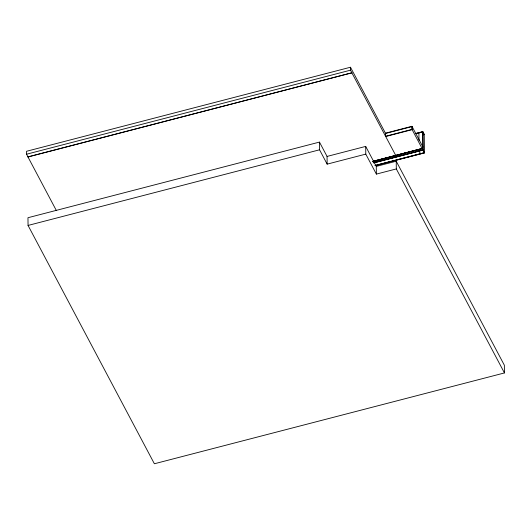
<?xml version="1.0" encoding="UTF-8"?>
<svg xmlns="http://www.w3.org/2000/svg" width="531" height="531" viewBox="0 0 531 531"><rect width="100%" height="100%" fill="white"/><g stroke="black" fill="none" stroke-linecap="round" stroke-linejoin="round"><path stroke-width="0.8" d="M385.606 133.487L350.487 67.231L26.55 151.282L26.583 154.209L27.984 156.997L56.273 210.376M26.583 154.209L350.526 70.165L350.487 67.231M27.984 156.844L351.92 72.793L350.526 70.165M27.984 156.997L351.92 72.793M327.056 156.426L365.693 146.403L365.786 154.116L327.149 164.139L327.056 156.426L319.463 142.096L27.964 217.723L28.057 225.436L154.382 463.769L504.45 372.941L504.357 365.228L396.226 161.218L376.287 166.395L376.379 174.102L396.318 168.931L396.226 161.218M28.057 225.436L319.556 149.802L319.463 142.096M411.95 126.298L385.44 133.181L385.479 136.268L411.99 129.385L411.95 126.298L422.922 146.994M415.66 133.473L422.769 131.635L424.236 134.403L424.461 152.921L375.729 165.566M415.66 133.633L422.769 131.788L424.242 134.555L422.676 134.96M415.733 133.772L422.842 131.927L423.068 150.134L374.335 162.778M422.603 134.828L424.236 134.403M373.26 161.172L422.225 148.468L424.461 152.769L375.729 165.413M372.722 161.464L422.258 148.614L372.729 161.616M373.266 161.397L422.225 148.468M373.193 162.765L422.955 149.848M373.459 162.851L422.995 150.001L422.769 131.635M374.853 165.48L424.388 152.629M411.99 129.385L424.461 152.921M396.445 156.731L351.92 72.953M396.318 168.931L504.45 372.941M365.693 146.403L376.287 166.395M365.786 154.116L376.379 174.102M319.556 149.802L327.149 164.139M420.559 153.784L418.355 149.782M418.866 132.644L419.032 140.39M412.096 126.577L385.592 133.454L385.625 136.54L412.136 129.664L412.096 126.577"/></g></svg>
